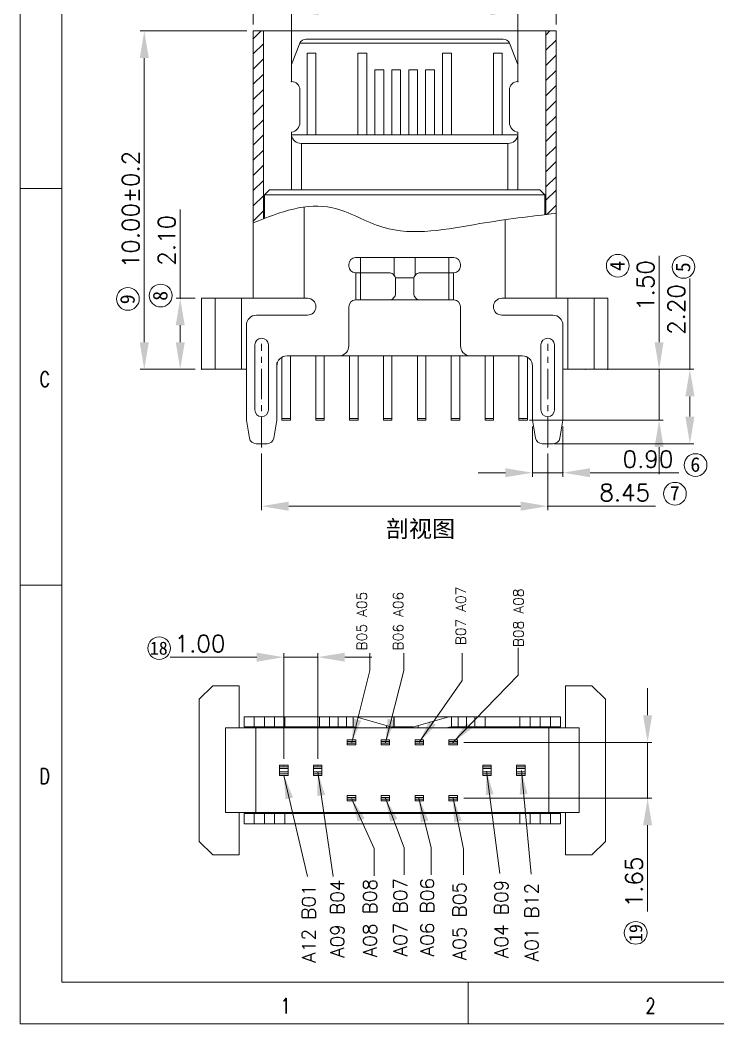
# Model space of a CAD drawing. Extents: x 2510 to 2658, y 709 to 763.
# Drawn here: x 2510.31 to 2530.92, y 709.3 to 738.97 of the extents above; entities that cross this region are included whole.
import ezdxf
from ezdxf.enums import TextEntityAlignment as Align

# ---------------------------------------------------------------- set-up
doc = ezdxf.new("R2010")
doc.units = 0
doc.header["$MEASUREMENT"] = 0
doc.linetypes.add('CENTER', pattern=[50.8, 31.75, -6.35, 6.35, -6.35])
doc.layers.get('0').update_dxf_attribs({"linetype": 'CONTINUOUS', "lineweight": 20})
doc.layers.get('Defpoints').update_dxf_attribs({"linetype": 'CONTINUOUS'})
doc.layers.add('HANBO', color=7, linetype='CONTINUOUS', lineweight=9)
doc.styles.add('ROMANS', font='ROMANS.SHX', dxfattribs={"bigfont": 'gbcbig.shx'})
doc.styles.get("Standard").update_dxf_attribs({"font": 'simplex.shx', "bigfont": 'gbcbig.shx'})
doc.styles.add('style2', font='')
doc.styles.get('style2').set_extended_font_data('SimSun')
doc.dimstyles.new('汉博电子', dxfattribs={"dimtxt": 0.5, "dimasz": 0.8, "dimexe": 0.12, "dimexo": 0.19, "dimgap": 0.15, "dimtad": 1, "dimzin": 1, "dimdsep": 46, "dimtxsty": 'ROMANS', "dimcen": 2.13, "dimclrd": 3, "dimclre": 3, "dimclrt": 2, "dimazin": 2, "dimtfac": 1, "dimtmove": 0, "dimatfit": 3, "dimfxl": 1, "dimlwd": 13, "dimlwe": 13, "dimarcsym": 0})

# ---------------------------------------------------------------- blocks, each defined once
blk = doc.blocks.new('*D11')
at = {"color": 3, "lineweight": 13, "transparency": 16777216}
for p, q in [((2515.043, 730.746), (2515.043, 733.37)), ((2515.482, 730.746), (2514.923, 730.746)), ((2515.043, 729.446), (2515.043, 729.946)), ((2515.482, 728.646), (2514.923, 728.646))]:
    blk.add_line(p, q, dxfattribs=at)
at = {"color": 3, "transparency": 16777216}
for points in [[(2514.909, 729.946), (2515.176, 729.946), (2515.043, 730.746)], [(2514.909, 729.446), (2515.176, 729.446), (2515.043, 728.646)]]:
    blk.add_solid(points, dxfattribs=at)
at = {"layer": 'HANBO', "color": 0, "transparency": 16777216}
for p in [(2515.043, 730.746), (2515.672, 730.746), (2515.672, 728.646)]:
    blk.add_point(p, dxfattribs=at)
at = {"color": 2, "transparency": 16777216, "insert": (2514.643, 732.458), "char_height": 0.5, "attachment_point": 5, "rotation": 90, "style": 'ROMANS'}
blk.add_mtext('2.10', dxfattribs=at)
blk = doc.blocks.new('*D8')
at = {"color": 3, "lineweight": 13, "transparency": 16777216}
for p, q in [((2517.447, 726.156), (2517.447, 724.48)), ((2525.897, 726.156), (2525.897, 724.48)), ((2518.247, 724.6), (2525.097, 724.6)), ((2525.897, 724.6), (2529.084, 724.6))]:
    blk.add_line(p, q, dxfattribs=at)
at = {"color": 3, "transparency": 16777216}
for points in [[(2518.247, 724.733), (2518.247, 724.466), (2517.447, 724.6)], [(2525.097, 724.733), (2525.097, 724.466), (2525.897, 724.6)]]:
    blk.add_solid(points, dxfattribs=at)
at = {"layer": 'HANBO', "color": 0, "transparency": 16777216}
for p in [(2517.447, 726.346), (2525.897, 726.346), (2525.897, 724.6)]:
    blk.add_point(p, dxfattribs=at)
at = {"color": 2, "transparency": 16777216, "insert": (2528.172, 725), "char_height": 0.5, "attachment_point": 5, "style": 'ROMANS'}
blk.add_mtext('8.45', dxfattribs=at)
blk = doc.blocks.new('*D9')
at = {"color": 3, "lineweight": 13, "transparency": 16777216}
for p, q in [((2525.447, 726.956), (2525.447, 725.469)), ((2526.347, 726.956), (2526.347, 725.469)), ((2524.647, 725.589), (2523.847, 725.589)), ((2525.447, 725.589), (2526.347, 725.589)), ((2527.147, 725.589), (2529.771, 725.589))]:
    blk.add_line(p, q, dxfattribs=at)
at = {"color": 3, "transparency": 16777216}
for points in [[(2524.647, 725.722), (2524.647, 725.456), (2525.447, 725.589)], [(2527.147, 725.722), (2527.147, 725.456), (2526.347, 725.589)]]:
    blk.add_solid(points, dxfattribs=at)
at = {"layer": 'HANBO', "color": 0, "transparency": 16777216}
for p in [(2525.447, 727.146), (2526.347, 727.146), (2526.347, 725.589)]:
    blk.add_point(p, dxfattribs=at)
at = {"color": 2, "transparency": 16777216, "insert": (2528.859, 725.989), "char_height": 0.5, "attachment_point": 5, "style": 'ROMANS'}
blk.add_mtext('0.90', dxfattribs=at)
blk = doc.blocks.new('*D12')
at = {"color": 3, "lineweight": 13, "transparency": 16777216}
for p, q in [((2530.097, 728.646), (2530.097, 731.325)), ((2527.862, 728.646), (2530.217, 728.646)), ((2530.097, 727.246), (2530.097, 727.846)), ((2526.087, 726.446), (2530.217, 726.446))]:
    blk.add_line(p, q, dxfattribs=at)
at = {"color": 3, "transparency": 16777216}
for points in [[(2529.964, 727.846), (2530.231, 727.846), (2530.097, 728.646)], [(2529.964, 727.246), (2530.231, 727.246), (2530.097, 726.446)]]:
    blk.add_solid(points, dxfattribs=at)
at = {"layer": 'HANBO', "color": 0, "transparency": 16777216}
for p in [(2527.672, 728.646), (2530.097, 728.646), (2525.897, 726.446)]:
    blk.add_point(p, dxfattribs=at)
at = {"color": 2, "transparency": 16777216, "insert": (2529.697, 730.413), "char_height": 0.5, "attachment_point": 5, "rotation": 90, "style": 'ROMANS'}
blk.add_mtext('2.20', dxfattribs=at)
blk = doc.blocks.new('*D13')
at = {"color": 3, "lineweight": 13, "transparency": 16777216}
for p, q in [((2529.187, 729.446), (2529.187, 731.999)), ((2527.199, 728.646), (2529.307, 728.646)), ((2529.187, 727.146), (2529.187, 728.646)), ((2525.362, 727.146), (2529.307, 727.146)), ((2529.187, 726.346), (2529.187, 725.546))]:
    blk.add_line(p, q, dxfattribs=at)
at = {"color": 3, "transparency": 16777216}
for points in [[(2529.053, 729.446), (2529.32, 729.446), (2529.187, 728.646)], [(2529.053, 726.346), (2529.32, 726.346), (2529.187, 727.146)]]:
    blk.add_solid(points, dxfattribs=at)
at = {"layer": 'HANBO', "color": 0, "transparency": 16777216}
for p in [(2527.009, 728.646), (2529.187, 728.646), (2525.172, 727.146)]:
    blk.add_point(p, dxfattribs=at)
at = {"color": 2, "transparency": 16777216, "insert": (2528.787, 731.123), "char_height": 0.5, "attachment_point": 5, "rotation": 90, "style": 'ROMANS'}
blk.add_mtext('1.50', dxfattribs=at)
blk = doc.blocks.new('*D14')
at = {"color": 3, "lineweight": 13, "transparency": 16777216}
for p, q in [((2518.327, 737.341), (2518.327, 739.367)), ((2519.127, 739.247), (2524.217, 739.247)), ((2525.017, 737.341), (2525.017, 739.367))]:
    blk.add_line(p, q, dxfattribs=at)
at = {"color": 3, "transparency": 16777216}
for points in [[(2519.127, 739.381), (2519.127, 739.114), (2518.327, 739.247)], [(2524.217, 739.381), (2524.217, 739.114), (2525.017, 739.247)]]:
    blk.add_solid(points, dxfattribs=at)
at = {"layer": 'HANBO', "color": 0, "transparency": 16777216}
for p in [(2525.017, 739.247), (2518.327, 737.151), (2525.017, 737.151)]:
    blk.add_point(p, dxfattribs=at)
at = {"color": 2, "transparency": 16777216, "insert": (2521.754, 739.647), "char_height": 0.5, "attachment_point": 5, "style": 'ROMANS'}
blk.add_mtext('6.69', dxfattribs=at)
blk = doc.blocks.new('*D10')
at = {"color": 3, "lineweight": 13, "transparency": 16777216}
for p, q in [((2517.012, 738.646), (2513.861, 738.646)), ((2513.981, 729.446), (2513.981, 737.846)), ((2515.482, 728.646), (2513.861, 728.646))]:
    blk.add_line(p, q, dxfattribs=at)
at = {"color": 3, "transparency": 16777216}
for points in [[(2513.848, 737.846), (2514.115, 737.846), (2513.981, 738.646)], [(2513.848, 729.446), (2514.115, 729.446), (2513.981, 728.646)]]:
    blk.add_solid(points, dxfattribs=at)
at = {"layer": 'Defpoints', "color": 0, "transparency": 16777216}
for p in [(2513.981, 738.646), (2517.202, 738.646), (2515.672, 728.646)]:
    blk.add_point(p, dxfattribs=at)
at = {"color": 2, "transparency": 16777216, "insert": (2513.581, 733.368), "char_height": 0.5, "attachment_point": 5, "rotation": 90, "style": 'ROMANS'}
blk.add_mtext('10.00±0.2', dxfattribs=at)
blk = doc.blocks.new('*D15')
at = {"color": 3, "lineweight": 13, "transparency": 16777216}
for p, q in [((2517.202, 738.836), (2517.202, 740.542)), ((2518.002, 740.422), (2525.342, 740.422)), ((2526.142, 738.836), (2526.142, 740.542))]:
    blk.add_line(p, q, dxfattribs=at)
at = {"color": 3, "transparency": 16777216}
for points in [[(2518.002, 740.556), (2518.002, 740.289), (2517.202, 740.422)], [(2525.342, 740.556), (2525.342, 740.289), (2526.142, 740.422)]]:
    blk.add_solid(points, dxfattribs=at)
at = {"layer": 'HANBO', "color": 0, "transparency": 16777216}
for p in [(2526.142, 740.422), (2517.202, 738.646), (2526.142, 738.646)]:
    blk.add_point(p, dxfattribs=at)
at = {"color": 2, "transparency": 16777216, "insert": (2521.924, 740.822), "char_height": 0.5, "attachment_point": 5, "style": 'ROMANS'}
blk.add_mtext('8.94', dxfattribs=at)
blk = doc.blocks.new('*D16')
at = {"color": 3, "lineweight": 13, "transparency": 16777216}
for p, q in [((2517.303, 720.137), (2514.75, 720.137)), ((2518.103, 717.134), (2518.103, 720.257)), ((2519.103, 720.137), (2518.103, 720.137)), ((2519.103, 717.134), (2519.103, 720.257)), ((2519.903, 720.137), (2520.703, 720.137))]:
    blk.add_line(p, q, dxfattribs=at)
at = {"color": 3, "transparency": 16777216}
for points in [[(2517.303, 720.27), (2517.303, 720.004), (2518.103, 720.137)], [(2519.903, 720.27), (2519.903, 720.004), (2519.103, 720.137)]]:
    blk.add_solid(points, dxfattribs=at)
at = {"layer": 'HANBO', "color": 0, "transparency": 16777216}
for p in [(2519.103, 720.137), (2518.103, 716.944), (2519.103, 716.944)]:
    blk.add_point(p, dxfattribs=at)
at = {"color": 2, "transparency": 16777216, "insert": (2515.627, 720.537), "char_height": 0.5, "attachment_point": 5, "style": 'ROMANS'}
blk.add_mtext('1.00', dxfattribs=at)
blk = doc.blocks.new('*D17')
at = {"color": 3, "lineweight": 13, "transparency": 16777216}
for p, q in [((2528.848, 718.419), (2528.848, 719.219)), ((2523.418, 717.619), (2528.968, 717.619)), ((2528.848, 717.619), (2528.848, 715.969)), ((2523.418, 715.969), (2528.968, 715.969)), ((2528.848, 715.169), (2528.848, 712.616))]:
    blk.add_line(p, q, dxfattribs=at)
at = {"color": 3, "transparency": 16777216}
for points in [[(2528.715, 718.419), (2528.981, 718.419), (2528.848, 717.619)], [(2528.715, 715.169), (2528.981, 715.169), (2528.848, 715.969)]]:
    blk.add_solid(points, dxfattribs=at)
at = {"layer": 'HANBO', "color": 0, "transparency": 16777216}
for p in [(2523.228, 717.619), (2523.228, 715.969), (2528.848, 715.969)]:
    blk.add_point(p, dxfattribs=at)
at = {"color": 2, "transparency": 16777216, "insert": (2528.448, 713.492), "char_height": 0.5, "attachment_point": 5, "rotation": 90, "style": 'ROMANS'}
blk.add_mtext('1.65', dxfattribs=at)

msp = doc.modelspace()

# ---------------------------------------------------------------- linework, layer by layer
at = {"color": 7, "linetype": 'Continuous'}
for p, q in [((2517.202, 738.646), (2517.202, 730.746)), ((2517.202, 738.646), (2526.142, 738.646)), ((2517.502, 738.646), (2517.502, 733.094)), ((2525.842, 738.646), (2525.842, 733.22)), ((2526.142, 738.646), (2526.142, 730.746)), ((2518.348, 737.704), (2518.579, 738.281)), ((2518.581, 738.287), (2524.762, 738.287)), ((2518.765, 738.406), (2524.579, 738.406)), ((2521.417, 738.407), (2521.427, 738.407)), ((2521.417, 738.287), (2521.427, 738.287)), ((2524.765, 738.281), (2524.995, 737.704)), ((2518.792, 735.571), (2518.792, 737.993)), ((2518.792, 737.993), (2519.052, 737.993)), ((2519.052, 737.993), (2519.052, 735.571)), ((2520.292, 735.571), (2520.292, 737.993)), ((2520.292, 737.993), (2520.552, 737.993)), ((2520.552, 737.993), (2520.552, 735.571)), ((2522.792, 735.571), (2522.792, 737.993)), ((2522.792, 737.993), (2523.052, 737.993)), ((2523.052, 737.993), (2523.052, 735.571)), ((2524.292, 735.571), (2524.292, 737.993)), ((2524.292, 737.993), (2524.552, 737.993)), ((2524.552, 737.993), (2524.552, 735.571)), ((2518.327, 737.594), (2518.327, 737.151)), ((2525.017, 737.594), (2525.017, 737.151)), ((2520.792, 735.571), (2520.792, 737.493)), ((2520.792, 737.493), (2521.052, 737.493)), ((2521.052, 737.493), (2521.052, 735.571)), ((2521.292, 735.571), (2521.292, 737.493)), ((2521.292, 737.493), (2521.552, 737.493)), ((2521.417, 737.493), (2521.427, 737.493)), ((2521.552, 737.493), (2521.552, 735.571)), ((2521.792, 735.571), (2521.792, 737.493)), ((2521.792, 737.493), (2522.052, 737.493)), ((2522.052, 737.493), (2522.052, 735.571)), ((2522.292, 735.571), (2522.292, 737.493)), ((2522.292, 737.493), (2522.552, 737.493)), ((2522.552, 737.493), (2522.552, 735.571)), ((2518.577, 735.947), (2518.577, 736.901)), ((2524.767, 735.947), (2524.767, 736.901)), ((2521.792, 736.239), (2521.792, 736.25)), ((2518.327, 735.651), (2518.327, 733.951)), ((2518.328, 735.571), (2525.016, 735.571)), ((2522.168, 735.571), (2522.178, 735.571)), ((2525.017, 735.651), (2525.017, 733.951)), ((2518.627, 735.321), (2518.627, 733.951)), ((2518.627, 735.321), (2524.717, 735.321)), ((2522.168, 735.321), (2522.178, 735.321)), ((2524.717, 735.321), (2524.717, 733.951)), ((2517.682, 733.951), (2517.532, 733.801)), ((2517.532, 733.801), (2525.812, 733.801)), ((2517.682, 733.951), (2525.662, 733.951)), ((2525.662, 733.951), (2525.812, 733.801)), ((2518.702, 733.442), (2518.702, 730.746)), ((2524.642, 733.066), (2524.642, 730.746)), ((2520.022, 731.696), (2520.022, 731.746)), ((2521.417, 731.946), (2520.222, 731.946)), ((2520.367, 731.946), (2520.367, 731.496)), ((2521.357, 731.946), (2521.357, 731.424)), ((2523.122, 731.946), (2521.427, 731.946)), ((2521.986, 731.946), (2521.986, 731.424)), ((2522.977, 731.946), (2522.977, 731.496)), ((2523.322, 731.746), (2523.322, 731.696)), ((2520.222, 731.496), (2521.211, 731.496)), ((2520.233, 731.496), (2520.233, 730.696)), ((2520.369, 731.496), (2520.369, 730.696)), ((2522.133, 731.496), (2523.122, 731.496)), ((2522.975, 731.496), (2522.975, 730.696)), ((2523.111, 731.496), (2523.111, 730.696)), ((2521.948, 731.346), (2521.396, 731.346)), ((2521.403, 731.296), (2521.403, 730.896)), ((2521.94, 731.296), (2521.94, 730.896)), ((2515.672, 728.646), (2515.672, 730.746)), ((2518.702, 730.746), (2515.672, 730.746)), ((2516.072, 728.646), (2516.072, 730.746)), ((2516.852, 728.646), (2516.852, 730.746)), ((2518.802, 730.746), (2517.202, 730.746)), ((2520.022, 729.339), (2520.022, 730.496)), ((2520.222, 730.696), (2523.122, 730.696)), ((2523.322, 730.496), (2523.322, 729.339)), ((2524.642, 730.746), (2524.542, 730.746)), ((2527.672, 730.746), (2524.642, 730.746)), ((2526.492, 728.646), (2526.492, 730.746)), ((2527.272, 728.646), (2527.272, 730.746)), ((2527.672, 728.646), (2527.672, 730.746)), ((2517.297, 730.246), (2518.802, 730.246)), ((2524.542, 730.246), (2526.047, 730.246)), ((2516.997, 727.146), (2516.997, 729.946)), ((2526.347, 729.946), (2526.347, 727.146)), ((2518.047, 727.146), (2518.047, 729.003)), ((2519.297, 729.043), (2518.197, 729.043)), ((2518.297, 729.043), (2518.297, 727.146)), ((2519.047, 727.146), (2519.047, 729.043)), ((2520.297, 729.043), (2519.297, 729.043)), ((2519.297, 729.043), (2519.297, 727.146)), ((2520.047, 727.146), (2520.047, 729.043)), ((2521.297, 729.043), (2520.297, 729.043)), ((2520.297, 729.043), (2520.297, 727.146)), ((2521.047, 727.146), (2521.047, 729.043)), ((2522.297, 729.043), (2521.297, 729.043)), ((2521.297, 729.043), (2521.297, 727.146)), ((2522.047, 727.146), (2522.047, 729.043)), ((2523.297, 729.043), (2522.297, 729.043)), ((2522.297, 729.043), (2522.297, 727.146)), ((2523.047, 727.146), (2523.047, 729.043)), ((2524.047, 729.043), (2523.297, 729.043)), ((2523.297, 729.043), (2523.297, 727.146)), ((2525.147, 729.043), (2524.047, 729.043)), ((2524.047, 727.146), (2524.047, 729.043)), ((2524.297, 729.043), (2524.297, 727.146)), ((2525.047, 727.146), (2525.047, 729.043)), ((2525.297, 729.003), (2525.297, 727.146)), ((2517.897, 728.743), (2517.897, 727.146)), ((2525.447, 727.146), (2525.447, 728.743)), ((2516.997, 728.646), (2515.672, 728.646)), ((2527.672, 728.646), (2526.347, 728.646)), ((2518.297, 727.196), (2518.047, 727.196)), ((2518.297, 727.146), (2518.047, 727.146)), ((2519.297, 727.196), (2519.047, 727.196)), ((2519.297, 727.146), (2519.047, 727.146)), ((2520.297, 727.196), (2520.047, 727.196)), ((2520.297, 727.146), (2520.047, 727.146)), ((2521.297, 727.196), (2521.047, 727.196)), ((2521.297, 727.146), (2521.047, 727.146)), ((2522.297, 727.196), (2522.047, 727.196)), ((2522.297, 727.146), (2522.047, 727.146)), ((2523.297, 727.196), (2523.047, 727.196)), ((2523.297, 727.146), (2523.047, 727.146)), ((2524.047, 727.196), (2524.297, 727.196)), ((2524.297, 727.146), (2524.047, 727.146)), ((2525.047, 727.196), (2525.297, 727.196)), ((2525.297, 727.146), (2525.047, 727.146)), ((2517.597, 726.446), (2517.297, 726.446)), ((2526.047, 726.446), (2525.747, 726.446)), ((2516.003, 719.294), (2515.603, 718.894)), ((2516.783, 719.294), (2516.003, 719.294)), ((2516.783, 718.044), (2516.783, 719.294)), ((2526.423, 719.294), (2526.423, 718.044)), ((2527.203, 719.294), (2526.423, 719.294)), ((2527.603, 718.894), (2527.203, 719.294)), ((2515.603, 718.894), (2515.603, 714.694)), ((2527.603, 714.694), (2527.603, 718.894)), ((2516.928, 718.074), (2516.928, 718.374)), ((2516.928, 718.374), (2521.357, 718.374)), ((2517.228, 718.074), (2517.228, 718.374)), ((2517.528, 718.074), (2517.528, 718.374)), ((2517.828, 718.374), (2517.828, 718.074)), ((2518.128, 718.074), (2518.128, 718.374)), ((2519.16, 718.074), (2519.16, 718.374)), ((2519.456, 718.074), (2519.456, 718.374)), ((2519.703, 718.074), (2519.703, 718.374)), ((2519.953, 718.374), (2519.953, 718.074)), ((2520.153, 718.374), (2520.153, 718.074)), ((2520.299, 718.355), (2521.334, 718.062)), ((2521.348, 718.074), (2521.348, 718.374)), ((2521.358, 718.074), (2521.358, 718.374)), ((2521.358, 718.374), (2526.278, 718.374)), ((2521.871, 718.062), (2522.906, 718.355)), ((2523.053, 718.074), (2523.053, 718.374)), ((2523.253, 718.374), (2523.253, 718.074)), ((2523.503, 718.074), (2523.503, 718.374)), ((2523.749, 718.074), (2523.749, 718.374)), ((2524.046, 718.074), (2524.046, 718.374)), ((2525.078, 718.074), (2525.078, 718.374)), ((2525.378, 718.074), (2525.378, 718.374)), ((2525.678, 718.074), (2525.678, 718.374)), ((2525.978, 718.074), (2525.978, 718.374)), ((2526.278, 718.374), (2526.278, 718.074)), ((2516.383, 715.544), (2516.383, 718.044)), ((2516.383, 718.044), (2526.823, 718.044)), ((2520.164, 718.074), (2516.928, 718.074)), ((2517.278, 718.044), (2517.278, 715.544)), ((2520.297, 718.044), (2520.218, 718.066)), ((2521.121, 718.044), (2521.142, 718.117)), ((2521.357, 718.074), (2521.294, 718.074)), ((2521.329, 718.044), (2521.334, 718.062)), ((2521.911, 718.074), (2521.358, 718.074)), ((2521.871, 718.062), (2521.876, 718.044)), ((2522.064, 718.117), (2522.084, 718.044)), ((2522.987, 718.066), (2522.908, 718.044)), ((2526.278, 718.074), (2523.042, 718.074)), ((2525.928, 718.044), (2525.928, 715.544)), ((2526.823, 715.544), (2526.823, 718.044)), ((2519.978, 717.694), (2519.978, 717.544)), ((2520.228, 717.694), (2519.978, 717.694)), ((2520.228, 717.644), (2519.978, 717.644)), ((2520.228, 717.594), (2519.978, 717.594)), ((2520.228, 717.544), (2519.978, 717.544)), ((2520.228, 717.694), (2520.228, 717.544)), ((2520.978, 717.694), (2520.978, 717.544)), ((2521.228, 717.694), (2520.978, 717.694)), ((2521.228, 717.644), (2520.978, 717.644)), ((2521.228, 717.594), (2520.978, 717.594)), ((2521.228, 717.544), (2520.978, 717.544)), ((2521.228, 717.694), (2521.228, 717.544)), ((2521.978, 717.694), (2521.978, 717.544)), ((2522.228, 717.694), (2521.978, 717.694)), ((2522.228, 717.644), (2521.978, 717.644)), ((2522.228, 717.594), (2521.978, 717.594)), ((2522.228, 717.544), (2521.978, 717.544)), ((2522.228, 717.694), (2522.228, 717.544)), ((2522.978, 717.694), (2522.978, 717.544)), ((2523.228, 717.694), (2522.978, 717.694)), ((2523.228, 717.644), (2522.978, 717.644)), ((2523.228, 717.594), (2522.978, 717.594)), ((2523.228, 717.544), (2522.978, 717.544)), ((2523.228, 717.694), (2523.228, 717.544)), ((2517.978, 716.644), (2517.978, 716.944)), ((2518.228, 716.944), (2517.978, 716.944)), ((2518.228, 716.894), (2517.978, 716.894)), ((2518.228, 716.844), (2517.978, 716.844)), ((2518.228, 716.644), (2518.228, 716.944)), ((2518.978, 716.644), (2518.978, 716.944)), ((2519.228, 716.944), (2518.978, 716.944)), ((2519.228, 716.894), (2518.978, 716.894)), ((2519.228, 716.844), (2518.978, 716.844)), ((2519.228, 716.644), (2519.228, 716.944)), ((2523.978, 716.644), (2523.978, 716.944)), ((2523.978, 716.944), (2524.228, 716.944)), ((2524.228, 716.894), (2523.978, 716.894)), ((2524.228, 716.844), (2523.978, 716.844)), ((2524.228, 716.644), (2524.228, 716.944)), ((2524.978, 716.644), (2524.978, 716.944)), ((2524.978, 716.944), (2525.228, 716.944)), ((2525.228, 716.894), (2524.978, 716.894)), ((2525.228, 716.844), (2524.978, 716.844)), ((2525.228, 716.644), (2525.228, 716.944)), ((2517.978, 716.744), (2518.228, 716.744)), ((2517.978, 716.694), (2518.228, 716.694)), ((2518.228, 716.644), (2517.978, 716.644)), ((2518.978, 716.744), (2519.228, 716.744)), ((2518.978, 716.694), (2519.228, 716.694)), ((2519.228, 716.644), (2518.978, 716.644)), ((2523.978, 716.744), (2524.228, 716.744)), ((2523.978, 716.694), (2524.228, 716.694)), ((2523.978, 716.644), (2524.228, 716.644)), ((2524.978, 716.744), (2525.228, 716.744)), ((2524.978, 716.694), (2525.228, 716.694)), ((2524.978, 716.644), (2525.228, 716.644)), ((2519.978, 715.894), (2519.978, 716.044)), ((2519.978, 716.044), (2520.228, 716.044)), ((2519.978, 715.994), (2520.228, 715.994)), ((2519.978, 715.944), (2520.228, 715.944)), ((2520.228, 715.894), (2520.228, 716.044)), ((2520.978, 715.894), (2520.978, 716.044)), ((2520.978, 716.044), (2521.228, 716.044)), ((2520.978, 715.994), (2521.228, 715.994)), ((2520.978, 715.944), (2521.228, 715.944)), ((2521.228, 715.894), (2521.228, 716.044)), ((2521.978, 715.894), (2521.978, 716.044)), ((2521.978, 716.044), (2522.228, 716.044)), ((2521.978, 715.994), (2522.228, 715.994)), ((2521.978, 715.944), (2522.228, 715.944)), ((2522.228, 715.894), (2522.228, 716.044)), ((2522.978, 715.894), (2522.978, 716.044)), ((2522.978, 716.044), (2523.228, 716.044)), ((2522.978, 715.994), (2523.228, 715.994)), ((2522.978, 715.944), (2523.228, 715.944)), ((2523.228, 715.894), (2523.228, 716.044)), ((2519.978, 715.894), (2520.228, 715.894)), ((2520.978, 715.894), (2521.228, 715.894)), ((2521.978, 715.894), (2522.228, 715.894)), ((2522.978, 715.894), (2523.228, 715.894)), ((2516.383, 715.544), (2526.823, 715.544)), ((2516.783, 714.294), (2516.783, 715.544)), ((2516.928, 715.214), (2516.928, 715.514)), ((2526.278, 715.514), (2516.928, 715.514)), ((2517.228, 715.214), (2517.228, 715.514)), ((2517.528, 715.214), (2517.528, 715.514)), ((2517.828, 715.514), (2517.828, 715.214)), ((2518.128, 715.214), (2518.128, 715.514)), ((2520.218, 715.521), (2520.297, 715.544)), ((2521.13, 715.514), (2521.121, 715.544)), ((2521.334, 715.525), (2521.294, 715.514)), ((2521.334, 715.525), (2521.329, 715.544)), ((2521.876, 715.544), (2521.871, 715.525)), ((2521.911, 715.514), (2521.871, 715.525)), ((2522.084, 715.544), (2522.076, 715.514)), ((2522.908, 715.544), (2522.987, 715.521)), ((2525.078, 715.214), (2525.078, 715.514)), ((2525.378, 715.214), (2525.378, 715.514)), ((2525.678, 715.214), (2525.678, 715.514)), ((2525.978, 715.214), (2525.978, 715.514)), ((2526.278, 715.514), (2526.278, 715.214)), ((2526.423, 715.544), (2526.423, 714.294)), ((2526.278, 715.214), (2516.928, 715.214)), ((2515.603, 714.694), (2516.003, 714.294)), ((2527.203, 714.294), (2527.603, 714.694)), ((2516.003, 714.294), (2516.783, 714.294)), ((2526.423, 714.294), (2527.203, 714.294))]:
    msp.add_line(p, q, dxfattribs=at)
at = {"color": 2}
for p, q in [((2517.202, 738.416), (2517.432, 738.646)), ((2525.842, 738.525), (2525.963, 738.646)), ((2517.202, 737.967), (2517.502, 738.267)), ((2525.842, 738.076), (2526.142, 738.376)), ((2525.842, 737.627), (2526.142, 737.927)), ((2517.202, 737.518), (2517.502, 737.818)), ((2517.202, 737.069), (2517.502, 737.369)), ((2525.842, 737.178), (2526.142, 737.478)), ((2525.842, 736.729), (2526.142, 737.029)), ((2517.202, 736.62), (2517.502, 736.92)), ((2517.202, 736.171), (2517.502, 736.471)), ((2525.842, 736.28), (2526.142, 736.58)), ((2525.842, 735.831), (2526.142, 736.131)), ((2517.202, 735.722), (2517.502, 736.022)), ((2517.202, 735.273), (2517.502, 735.573)), ((2525.842, 735.382), (2526.142, 735.682)), ((2525.842, 734.933), (2526.142, 735.233)), ((2517.202, 734.824), (2517.502, 735.124)), ((2517.202, 734.375), (2517.502, 734.675)), ((2525.842, 734.484), (2526.142, 734.784)), ((2525.842, 734.035), (2526.142, 734.335)), ((2517.202, 733.926), (2517.502, 734.226)), ((2517.202, 733.477), (2517.502, 733.777)), ((2525.842, 733.641), (2526.142, 733.941)), ((2525.874, 733.224), (2526.142, 733.492)), ((2517.202, 733.028), (2517.502, 733.328))]:
    msp.add_line(p, q, dxfattribs=at)
for p, q in [((2517.532, 733.801), (2517.532, 733.106)), ((2525.812, 733.801), (2525.812, 733.217))]:
    msp.add_line(p, q)
at = {"color": 7, "linetype": 'Continuous', "lineweight": 15}
for p, q in [((2517.247, 727.446), (2517.247, 729.366)), ((2517.647, 729.366), (2517.647, 727.446)), ((2525.697, 727.446), (2525.697, 729.366)), ((2526.097, 729.366), (2526.097, 727.446)), ((2517.897, 728.846), (2517.897, 727.146)), ((2526.347, 728.846), (2526.347, 727.146)), ((2517.088, 726.613), (2516.997, 727.146)), ((2517.897, 727.146), (2517.805, 726.613)), ((2525.538, 726.613), (2525.447, 727.146)), ((2526.347, 727.146), (2526.255, 726.613)), ((2517.608, 726.446), (2517.285, 726.446)), ((2526.058, 726.446), (2525.735, 726.446))]:
    msp.add_line(p, q, dxfattribs=at)
at = {"color": 240, "linetype": 'CENTER', "ltscale": 0.027989}
for p, q in [((2517.447, 726.346), (2517.447, 729.396)), ((2525.897, 726.346), (2525.897, 729.396))]:
    msp.add_line(p, q, dxfattribs=at)
at = {"layer": 'HANBO'}
for p, q in [((2511.548, 733.989), (2510.313, 733.989)), ((2511.548, 722.261), (2510.313, 722.261)), ((2511.548, 720.975), (2511.548, 720.058)), ((2523.545, 710.532), (2523.545, 709.298))]:
    msp.add_line(p, q, dxfattribs=at)
at = {"layer": 'HANBO', "linetype": 'Continuous', "lineweight": 0}
for points in [[(2510.313, 758.681), (2579.905, 758.681), (2579.905, 709.298), (2510.313, 709.298)], [(2511.548, 757.446), (2578.671, 757.446), (2578.673, 710.532), (2511.548, 710.532)]]:
    msp.add_lwpolyline(points, close=True, dxfattribs=at)
at = {"layer": 'HANBO', "color": 3, "ltscale": 2}
for centre in [(2527.966, 731.708), (2529.907, 731.671), (2514.465, 730.824), (2513.497, 730.724), (2530.265, 725.817), (2529.656, 724.969), (2514.42, 720.402), (2528.495, 711.988)]:
    msp.add_circle(centre, 0.335, dxfattribs=at)
at = {"layer": 'HANBO', "color": 7, "linetype": 'Continuous'}
for centre, radius, start, end in [((2518.765, 738.206), 0.2, 90, 158.1986), ((2524.579, 738.206), 0.2, 21.8014, 90), ((2518.627, 737.593), 0.3, 158.1986, 180), ((2524.717, 737.593), 0.3, 0, 21.8014), ((2518.327, 736.901), 0.25, 0, 90), ((2525.017, 736.901), 0.25, 90, 180), ((2518.277, 735.947), 0.3, 279.5941, 0), ((2525.067, 735.947), 0.3, 180, 260.4059), ((2520.222, 731.746), 0.2, 90, 180), ((2520.222, 731.696), 0.2, 180, 270), ((2523.122, 731.746), 0.2, 0, 90), ((2523.122, 731.696), 0.2, 270, 0), ((2521.195, 731.296), 0.209, 0.0398, 14.0194), ((2522.149, 731.296), 0.209, 165.9806, 179.9602), ((2518.802, 730.496), 0.25, 270, 90), ((2520.222, 730.496), 0.2, 90, 180), ((2523.122, 730.496), 0.2, 0, 90), ((2524.542, 730.496), 0.25, 90, 270), ((2517.297, 729.946), 0.3, 90, 180), ((2526.047, 729.946), 0.3, 0, 90), ((2519.722, 729.339), 0.3, 279.5941, 360), ((2523.622, 729.339), 0.3, 180, 260.4059), ((2518.197, 728.743), 0.3, 90, 180), ((2525.147, 728.743), 0.3, 0, 90), ((2520.164, 717.874), 0.5, 74.2183, 90), ((2523.042, 717.874), 0.5, 90, 105.7817), ((2518.633, 716.874), 1.5, 126.6204, 128.7189), ((2518.633, 716.874), 1.2, 90, 101.0476), ((2520.164, 717.874), 0.2, 74.2183, 90), ((2523.042, 717.874), 0.2, 90, 105.7817), ((2524.573, 716.874), 1.2, 78.9524, 90), ((2524.573, 716.874), 1.5, 51.2811, 53.3796), ((2518.633, 716.714), 1.5, 231.2811, 233.3796), ((2518.633, 716.714), 1.2, 258.9524, 270), ((2523.042, 715.714), 0.2, 254.2183, 270), ((2524.573, 716.714), 1.2, 270, 281.0476), ((2524.573, 716.714), 1.5, 306.6204, 308.7189)]:
    msp.add_arc(centre, radius, start, end, dxfattribs=at)
at = {"layer": 'HANBO', "color": 7, "linetype": 'Continuous', "lineweight": 15}
for centre, start, end in [((2517.447, 729.366), 0, 180), ((2525.897, 729.366), 0, 180), ((2517.447, 727.446), 180, 0), ((2525.897, 727.446), 180, 0), ((2517.285, 726.646), 189.7276, 270), ((2517.608, 726.646), 270, 350.2724), ((2525.735, 726.646), 189.7276, 270), ((2526.058, 726.646), 270, 350.2724)]:
    msp.add_arc(centre, 0.2, start, end, dxfattribs=at)
at = {"layer": 'HANBO', "color": 7, "linetype": 'Continuous'}
for centre, start_param, end_param in [((2518.627, 735.594), -3.058163, -1.570796), ((2524.717, 735.594), -1.570796, -0.08343)]:
    msp.add_ellipse(centre, major_axis=(0.3, 0), ratio=0.909091, start_param=start_param, end_param=end_param, dxfattribs=at)
at = {"layer": 'HANBO'}
msp.add_open_spline([(2517.202, 732.972), (2517.996, 733.304), (2519.314, 733.774), (2521.385, 732.444), (2523.715, 732.966), (2525.397, 733.167), (2526.142, 733.256)], degree=3, knots=[0.30341, 0.30341, 0.30341, 0.30341, 2.697852, 4.298878, 7.160646, 9.433905, 9.433905, 9.433905, 9.433905], dxfattribs=at)
at = {"layer": 'HANBO', "color": 7, "linetype": 'Continuous'}
for points, knots in [([(2521.397, 731.347), (2521.392, 731.368), (2521.375, 731.408), (2521.331, 731.457), (2521.275, 731.489), (2521.232, 731.496), (2521.211, 731.496)], [0, 0, 0, 0, 0.254181, 0.505446, 0.753677, 1, 1, 1, 1]), ([(2522.133, 731.496), (2522.112, 731.496), (2522.069, 731.489), (2522.013, 731.457), (2521.969, 731.408), (2521.952, 731.368), (2521.946, 731.347)], [0, 0, 0, 0, 0.246323, 0.494554, 0.745819, 1, 1, 1, 1]), ([(2521.211, 730.696), (2521.236, 730.696), (2521.287, 730.707), (2521.351, 730.752), (2521.394, 730.818), (2521.403, 730.87), (2521.403, 730.896)], [0, 0, 0, 0, 0.245578, 0.493727, 0.745548, 1, 1, 1, 1]), ([(2521.94, 730.896), (2521.94, 730.87), (2521.95, 730.818), (2521.993, 730.752), (2522.057, 730.707), (2522.108, 730.696), (2522.133, 730.696)], [0, 0, 0, 0, 0.254452, 0.506273, 0.754422, 1, 1, 1, 1])]:
    msp.add_open_spline(points, degree=3, knots=knots, dxfattribs=at)

# ---------------------------------------------------------------- texts
at = {"color": 3, "style": 'style2'}
for s, height, p in [('4', 0.43, (2528.166, 731.553)), ('5', 0.43, (2530.107, 731.516)), ('9', 0.43, (2513.697, 730.569)), ('8', 0.43, (2514.665, 730.67)), ('19', 0.3866, (2528.688, 711.722))]:
    msp.add_text(s, height=height, rotation=90, dxfattribs=at).set_placement(p)
for s, height, p in [('6', 0.43, (2530.111, 725.617)), ('7', 0.43, (2529.502, 724.769)), ('18', 0.3866, (2514.147, 720.211))]:
    msp.add_text(s, height=height, dxfattribs=at).set_placement(p)
at = {"layer": 'HANBO', "style": 'ROMANS', "width": 0.75}
for s, p in [('C', (2511.041, 728.125)), ('D', (2511.041, 716.396)), ('1', (2518.154, 709.601)), ('2', (2528.936, 709.601))]:
    msp.add_text(s, height=0.453, dxfattribs=at).set_placement(p, align=Align.CENTER)
at = {"layer": 'HANBO', "color": 3, "insert": (2521.116, 724.182), "char_height": 0.5, "width": 2.03858, "attachment_point": 1}
msp.add_mtext('{\\fNSimSun|b0|i0|c134|p49;剖视图}', dxfattribs=at)
at = {"layer": 'HANBO', "color": 2, "rotation": 90}
for s, insert, char_height, attachment_point in [('\\A1; B07 A07', (2523.179, 720.281), 0.3, 1), ('\\A1; B05 A05', (2520.256, 720.128), 0.3, 1), ('\\A1; B06 A06', (2521.33, 720.128), 0.3, 1), ('\\A1; B08 A08', (2524.886, 720.225), 0.3, 1), ('\\A1; A07 B07', (2521.341, 713.611), 0.4, 3), ('\\A1; A06 B06', (2522.138, 713.611), 0.4, 3), ('\\A1;A12 B01', (2519.04, 713.423), 0.4, 9), ('\\A1;A09 B04', (2519.885, 713.565), 0.4, 9), ('\\A1; A08 B08', (2520.449, 713.583), 0.4, 3), ('\\A1; A05 B05', (2523.091, 713.494), 0.4, 3), ('\\A1;A04 B09', (2524.726, 713.559), 0.4, 9), ('\\A1;A01 B12', (2525.625, 713.463), 0.4, 9)]:
    msp.add_mtext(s, dxfattribs=dict(at, insert=insert, char_height=char_height, attachment_point=attachment_point))

# ---------------------------------------------------------------- dimensions: what is measured, and where the dimension line sits
at = {"color": 2}
for base, p1, p2, picture, middle in [((2526.142, 740.422), (2517.202, 738.646), (2526.142, 738.646), '*D15', (2521.924, 740.422)), ((2525.017, 739.247), (2518.327, 737.151), (2525.017, 737.151), '*D14', (2521.754, 739.247)), ((2526.347, 725.589), (2525.447, 727.146), (2526.347, 727.146), '*D9', (2528.859, 725.589)), ((2525.897, 724.6), (2517.447, 726.346), (2525.897, 726.346), '*D8', (2528.172, 724.6)), ((2519.103, 720.137), (2518.103, 716.944), (2519.103, 716.944), '*D16', (2515.627, 720.137))]:
    dim = msp.add_linear_dim(base=base, p1=p1, p2=p2, dimstyle='汉博电子', dxfattribs=at)
    dim.commit()
    dim.dimension.update_dxf_attribs({"geometry": picture, "text_midpoint": middle, "dimtype": 160})
dim = msp.add_linear_dim(base=(2513.981, 738.646), p1=(2515.672, 728.646), p2=(2517.202, 738.646), angle=90, text='10.00±0.2', dimstyle='汉博电子', dxfattribs=at)
dim.commit()
dim.dimension.update_dxf_attribs({"geometry": '*D10', "text_midpoint": (2513.981, 733.368), "dimtype": 160})
for base, p1, p2, picture, middle in [((2515.043, 730.746), (2515.672, 728.646), (2515.672, 730.746), '*D11', (2515.043, 732.458)), ((2529.187, 728.646), (2525.172, 727.146), (2527.009, 728.646), '*D13', (2529.187, 731.123)), ((2530.097, 728.646), (2525.897, 726.446), (2527.672, 728.646), '*D12', (2530.097, 730.413))]:
    dim = msp.add_linear_dim(base=base, p1=p1, p2=p2, angle=90, dimstyle='汉博电子', dxfattribs=at)
    dim.commit()
    dim.dimension.update_dxf_attribs({"geometry": picture, "text_midpoint": middle, "dimtype": 160})
dim = msp.add_linear_dim(base=(2528.848, 715.969), p1=(2523.228, 717.619), p2=(2523.228, 715.969), angle=90, dimstyle='汉博电子', dxfattribs=at)
dim.commit()
dim.dimension.update_dxf_attribs({"geometry": '*D17', "text_midpoint": (2528.448, 713.492)})

# ---------------------------------------------------------------- leaders
at = {"color": 2, "annotation_type": 0, "has_hookline": 1, "horizontal_direction": (0, 1, 0)}
for points, hookline_direction in [([(2520.108, 717.613), (2520.644, 719.743), (2520.644, 720.256)], 0), ([(2521.11, 717.613), (2521.644, 719.743), (2521.644, 720.256)], 0), ([(2522.1, 717.621), (2523.367, 719.451), (2523.367, 720.256)], 0), ([(2523.099, 717.615), (2525.022, 719.609), (2525.022, 720.414)], 0), ([(2518.103, 716.644), (2518.805, 713.655)], 1), ([(2519.103, 716.744), (2519.565, 713.655)], 1), ([(2524.092, 716.767), (2524.484, 713.744)], 1), ([(2525.12, 716.783), (2525.407, 713.72)], 1), ([(2520.103, 715.965), (2520.769, 714.478), (2520.769, 713.673)], 1), ([(2521.103, 715.97), (2521.661, 714.506), (2521.661, 713.701)], 1), ([(2522.092, 715.967), (2522.458, 714.506), (2522.458, 713.701)], 1), ([(2523.103, 715.972), (2523.411, 714.462), (2523.411, 713.704)], 1)]:
    msp.add_leader(points, dimstyle='汉博电子', override={"dimtxt": 1, "dimasz": 0.7, "dimexe": 0.5, "dimexo": 0.5, "dimtad": 0, "dimzin": 0, "dimcen": 0, "dimtol": 0, "dimtzin": 0, "dimarcsym": 2}, dxfattribs=dict(at, hookline_direction=hookline_direction))

doc.saveas('drawing.dxf')
